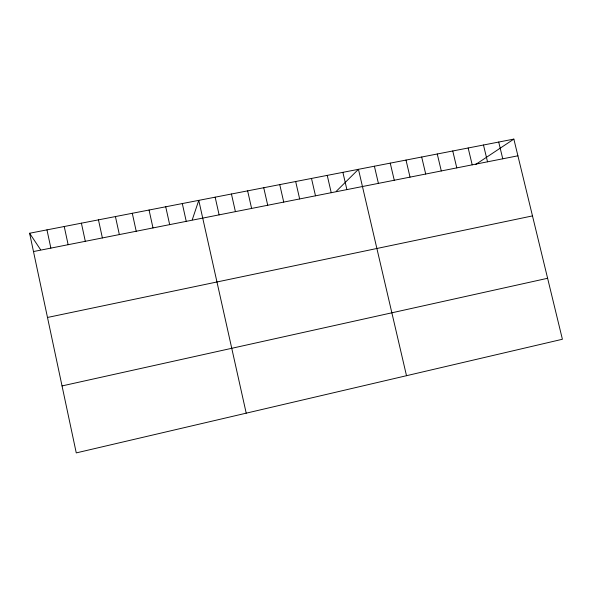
<?xml version="1.0" encoding="UTF-8"?>
<svg xmlns="http://www.w3.org/2000/svg" width="592" height="592" viewBox="0 0 592 592"><rect width="100%" height="100%" fill="white"/><g stroke="black" fill="none" stroke-linecap="round" stroke-linejoin="round"><path stroke-width="0.89" d="M192.259 219.78L198.771 200.362L246.213 413.172M336.249 191.327L358.449 169.319L406.504 375.698M475.82 164.384L513.856 139.105L562.4 339.26L76.264 452.895L29.6 233.248L513.856 139.105M62.034 385.925L547.607 278.277M47.493 317.467L532.482 215.902M33.492 251.548L517.911 155.807M29.6 233.248L40.611 249.743M498.708 142.05L502.756 158.797M483.479 145.01L487.519 161.808M468.161 147.993L472.201 164.842M452.754 150.982L456.787 167.884M437.259 153.994L441.292 170.947M421.682 157.028L425.707 174.026M406.008 160.069L410.027 177.126M390.246 163.14L394.265 180.242M374.396 166.219L378.406 183.379M342.886 172.346L346.89 189.61M327.235 175.387L331.231 192.703M311.496 178.444L315.492 195.811M295.667 181.522L299.656 198.942M279.75 184.615L283.731 202.094M263.736 187.731L267.717 205.254M247.634 190.861L251.607 208.443M231.442 194.006L235.409 211.64M215.155 197.173L219.114 214.859M182.299 203.559L186.243 221.356M165.723 206.786L169.667 224.634M149.058 210.027L152.995 227.935M132.29 213.283L136.219 231.25M115.425 216.561L119.347 234.58M98.464 219.861L102.379 237.932M81.4 223.177L85.307 241.307M64.232 226.514L68.139 244.703M46.968 229.874L50.868 248.115"/></g></svg>
